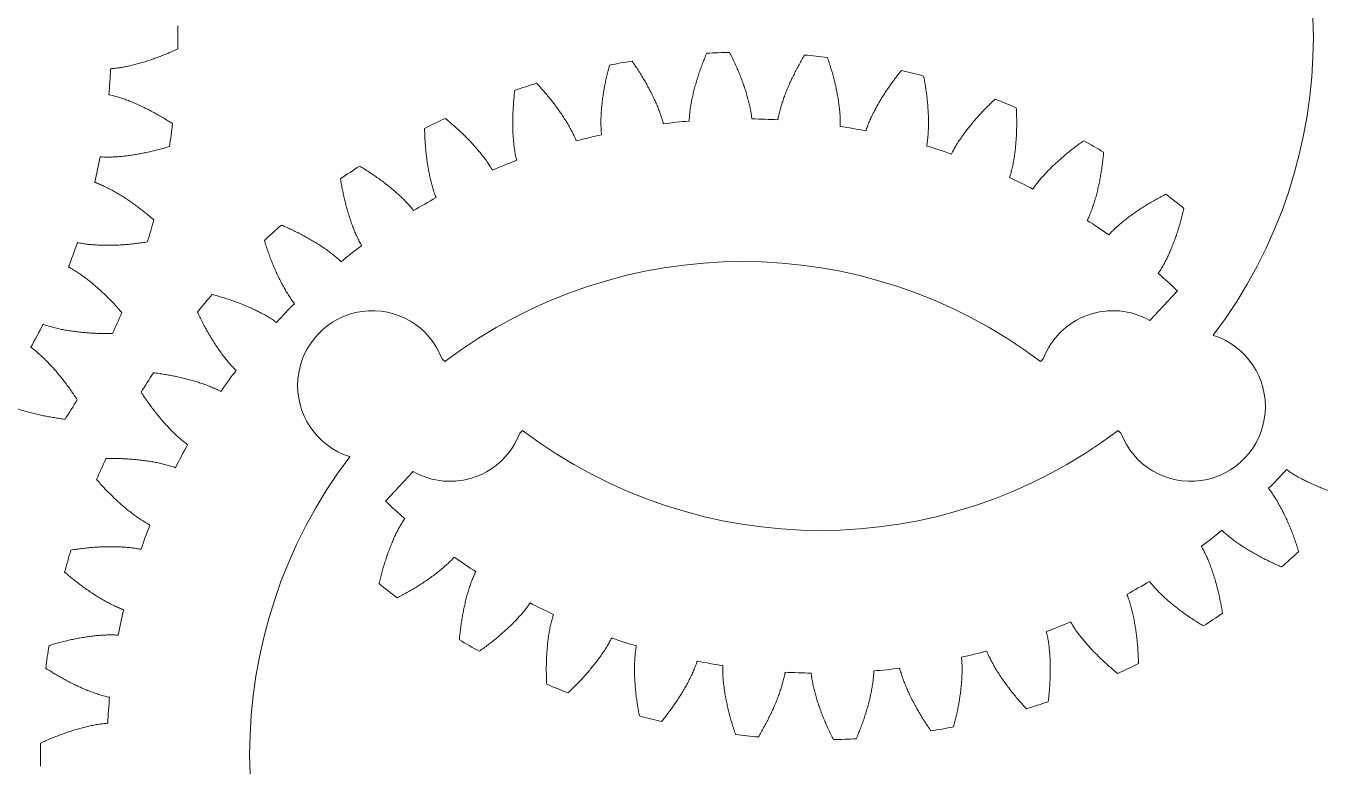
# Model space of a CAD drawing. Header units: millimetres. Extents: x 25 to 635, y 25 to 330.
# Drawn here: x 300.9 to 387.5, y 80.9 to 130.5 of the extents above; entities that cross this region are included whole.
import ezdxf

# ---------------------------------------------------------------- set-up
doc = ezdxf.new("R2010")
doc.units = ezdxf.units.MM
doc.header["$MEASUREMENT"] = 0
doc.layers.add('Single Set', color=7, linetype='Continuous', lineweight=0)

msp = doc.modelspace()

# ---------------------------------------------------------------- linework, layer by layer
at = {"layer": 'Single Set', "color": 1}
for p, q in [((376.134, 110.755), (377.988, 112.73)), ((380.374, 109.765), (380.382, 109.757)), ((328.76, 108.178), (328.94, 107.998)), ((368.81, 107.998), (368.99, 108.178)), ((334.14, 103.401), (333.96, 103.221)), ((374.19, 103.221), (374.01, 103.401)), ((322.576, 101.634), (322.568, 101.643)), ((326.816, 100.645), (324.962, 98.67))]:
    msp.add_line(p, q, dxfattribs=at)
for centre, radius, start, end in [((354.075, 129.7), 33, 322.83748, 37.16252), ((264.075, 129.7), 47, 359.0628, 0.9372), ((348.875, 81.7), 47, 91.0628, 92.9372), ((348.875, 81.7), 47, 83.0628, 84.9372), ((264.075, 129.7), 42.549, 354.82626, 357.17374), ((348.875, 81.7), 47, 99.0628, 100.9372), ((348.875, 81.7), 47, 75.0628, 76.9372), ((348.875, 81.7), 47, 107.0628, 108.9372), ((348.875, 81.7), 47, 67.0628, 68.9372), ((264.075, 129.7), 47, 351.0628, 352.9372), ((348.875, 81.7), 47, 115.0628, 116.9372), ((348.875, 81.7), 42.549, 94.82626, 97.17374), ((348.875, 81.7), 42.549, 86.82626, 89.17374), ((348.875, 81.7), 42.549, 102.82626, 105.17374), ((348.875, 81.7), 42.549, 78.82626, 81.17374), ((348.875, 81.7), 42.549, 70.82626, 73.17374), ((348.875, 81.7), 47, 59.0628, 60.9372), ((264.075, 129.7), 42.549, 346.82626, 349.17374), ((348.875, 81.7), 42.549, 110.82626, 113.17374), ((348.875, 81.7), 47, 123.0628, 124.9372), ((348.875, 81.7), 42.549, 62.82626, 65.17374), ((348.875, 81.7), 42.549, 118.82626, 121.17374), ((348.875, 81.7), 47, 51.0628, 52.9372), ((264.075, 129.7), 47, 343.0628, 344.9372), ((348.875, 81.7), 47, 131.0628, 132.9372), ((348.875, 81.7), 42.549, 54.82626, 57.17374), ((264.075, 129.7), 42.549, 338.82626, 341.17374), ((348.875, 81.7), 42.549, 126.82626, 129.17374), ((348.875, 81.7), 33, 52.83748, 127.16252), ((348.875, 81.7), 42.549, 46.82626, 49.17374), ((348.875, 81.7), 47, 139.0628, 140.9372), ((348.875, 81.7), 42.549, 134.82626, 137.17374), ((264.075, 129.7), 47, 335.0628, 336.9372), ((324.085, 106.407), 5, 20.74948, 252.34688), ((373.665, 106.407), 5, 60.40808, 159.25052), ((264.075, 129.7), 42.549, 330.82626, 333.17374), ((378.865, 104.993), 5, 200.74948, 72.34688), ((348.875, 81.7), 47, 147.0628, 148.9372), ((348.875, 81.7), 42.549, 142.82626, 145.17374), ((264.075, 129.7), 47, 327.0628, 328.9372), ((329.285, 104.993), 5, 240.40808, 339.25052), ((354.075, 129.7), 33, 232.83748, 307.16252), ((348.875, 81.7), 42.549, 150.82626, 153.17374), ((348.875, 81.7), 47, 155.0628, 156.9372), ((348.875, 81.7), 33, 142.83748, 217.16252), ((354.075, 129.7), 42.549, 314.82626, 317.17374), ((354.075, 129.7), 42.549, 226.82626, 229.17374), ((348.875, 81.7), 42.549, 158.82626, 161.17374), ((354.075, 129.7), 42.549, 306.82626, 309.17374), ((348.875, 81.7), 47, 163.0628, 164.9372), ((354.075, 129.7), 42.549, 234.82626, 237.17374), ((354.075, 129.7), 47, 311.0628, 312.9372), ((354.075, 129.7), 47, 231.0628, 232.9372), ((354.075, 129.7), 42.549, 298.82626, 301.17374), ((354.075, 129.7), 42.549, 242.82626, 245.17374), ((348.875, 81.7), 42.549, 166.82626, 169.17374), ((354.075, 129.7), 47, 303.0628, 304.9372), ((354.075, 129.7), 42.549, 290.82626, 293.17374), ((354.075, 129.7), 47, 239.0628, 240.9372), ((354.075, 129.7), 42.549, 250.82626, 253.17374), ((348.875, 81.7), 47, 171.0628, 172.9372), ((354.075, 129.7), 42.549, 282.82626, 285.17374), ((354.075, 129.7), 42.549, 258.82626, 261.17374), ((354.075, 129.7), 47, 295.0628, 296.9372), ((354.075, 129.7), 42.549, 266.82626, 269.17374), ((354.075, 129.7), 42.549, 274.82626, 277.17374), ((354.075, 129.7), 47, 247.0628, 248.9372), ((348.875, 81.7), 42.549, 174.82626, 177.17374), ((354.075, 129.7), 47, 287.0628, 288.9372), ((354.075, 129.7), 47, 255.0628, 256.9372), ((354.075, 129.7), 47, 279.0628, 280.9372), ((348.875, 81.7), 47, 179.0628, 180.9372), ((354.075, 129.7), 47, 263.0628, 264.9372), ((354.075, 129.7), 47, 271.0628, 272.9372)]:
    msp.add_arc(centre, radius, start, end, dxfattribs=at)
for points, knots in [([(306.572, 127.602), (306.597, 127.603), (306.735, 127.611), (306.986, 127.64), (307.326, 127.691), (307.666, 127.756), (308.006, 127.832), (308.347, 127.919), (308.688, 128.016), (309.028, 128.122), (309.369, 128.236), (309.71, 128.359), (310.05, 128.491), (310.39, 128.63), (310.731, 128.776), (310.956, 128.879), (311.069, 128.931)], [0, 0, 0, 0, 0.0074086, 0.041477, 0.0758152, 0.110422, 0.1452973, 0.180441, 0.2158529, 0.251533, 0.2874812, 0.3236977, 0.3601823, 0.3969351, 0.433956, 0.471245, 0.471245, 0.471245, 0.471245]), ([(346.467, 128.638), (346.419, 128.523), (346.323, 128.295), (346.189, 127.95), (346.062, 127.605), (345.943, 127.26), (345.832, 126.915), (345.729, 126.571), (345.635, 126.227), (345.55, 125.883), (345.475, 125.539), (345.411, 125.196), (345.358, 124.854), (345.319, 124.513), (345.298, 124.261), (345.296, 124.123), (345.295, 124.098)], [0, 0, 0, 0, 0.037289, 0.0743099, 0.1110627, 0.1475473, 0.1837637, 0.219712, 0.2553921, 0.290804, 0.3259477, 0.360823, 0.3954298, 0.4297679, 0.4638364, 0.471245, 0.471245, 0.471245, 0.471245]), ([(349.489, 124.245), (349.486, 124.269), (349.474, 124.407), (349.436, 124.657), (349.373, 124.995), (349.296, 125.332), (349.208, 125.67), (349.109, 126.007), (349.001, 126.344), (348.883, 126.681), (348.757, 127.018), (348.622, 127.354), (348.479, 127.689), (348.328, 128.025), (348.17, 128.359), (348.059, 128.581), (348.003, 128.692)], [0, 0, 0, 0, 0.0074086, 0.041477, 0.0758152, 0.110422, 0.1452973, 0.180441, 0.2158529, 0.251533, 0.2874812, 0.3236977, 0.3601823, 0.3969351, 0.433956, 0.471245, 0.471245, 0.471245, 0.471245]), ([(353.023, 128.517), (352.959, 128.41), (352.833, 128.196), (352.652, 127.874), (352.478, 127.55), (352.312, 127.225), (352.154, 126.899), (352.004, 126.572), (351.864, 126.244), (351.732, 125.915), (351.61, 125.586), (351.498, 125.255), (351.398, 124.924), (351.312, 124.592), (351.256, 124.345), (351.235, 124.208), (351.231, 124.184)], [0, 0, 0, 0, 0.037289, 0.0743099, 0.1110627, 0.1475473, 0.1837637, 0.219712, 0.2553921, 0.290804, 0.3259477, 0.360823, 0.3954298, 0.4297679, 0.4638364, 0.471245, 0.471245, 0.471245, 0.471245]), ([(355.404, 123.745), (355.405, 123.77), (355.412, 123.908), (355.409, 124.161), (355.394, 124.504), (355.365, 124.849), (355.324, 125.195), (355.274, 125.543), (355.213, 125.892), (355.143, 126.242), (355.065, 126.593), (354.978, 126.945), (354.883, 127.297), (354.781, 127.65), (354.671, 128.003), (354.591, 128.238), (354.552, 128.356)], [0, 0, 0, 0, 0.0074086, 0.041477, 0.0758152, 0.110422, 0.1452973, 0.180441, 0.2158529, 0.251533, 0.2874812, 0.3236977, 0.3601823, 0.3969351, 0.433956, 0.471245, 0.471245, 0.471245, 0.471245]), ([(339.958, 127.846), (339.926, 127.726), (339.864, 127.486), (339.778, 127.126), (339.7, 126.767), (339.63, 126.409), (339.568, 126.052), (339.515, 125.696), (339.47, 125.342), (339.434, 124.99), (339.407, 124.64), (339.391, 124.291), (339.386, 123.945), (339.395, 123.602), (339.41, 123.349), (339.426, 123.212), (339.429, 123.187)], [0, 0, 0, 0, 0.037289, 0.0743099, 0.1110627, 0.1475473, 0.1837637, 0.219712, 0.2553921, 0.290804, 0.3259477, 0.360823, 0.3954298, 0.4297679, 0.4638364, 0.471245, 0.471245, 0.471245, 0.471245]), ([(343.562, 123.916), (343.556, 123.94), (343.525, 124.075), (343.452, 124.317), (343.343, 124.643), (343.22, 124.966), (343.086, 125.288), (342.941, 125.608), (342.787, 125.927), (342.623, 126.244), (342.451, 126.56), (342.271, 126.874), (342.082, 127.187), (341.886, 127.498), (341.683, 127.807), (341.542, 128.011), (341.472, 128.113)], [0, 0, 0, 0, 0.0074086, 0.041477, 0.0758152, 0.110422, 0.1452973, 0.180441, 0.2158529, 0.251533, 0.2874812, 0.3236977, 0.3601823, 0.3969351, 0.433956, 0.471245, 0.471245, 0.471245, 0.471245]), ([(359.498, 127.484), (359.42, 127.387), (359.266, 127.193), (359.041, 126.899), (358.824, 126.602), (358.614, 126.303), (358.413, 126.003), (358.219, 125.7), (358.034, 125.395), (357.858, 125.088), (357.691, 124.778), (357.535, 124.466), (357.389, 124.152), (357.257, 123.835), (357.168, 123.598), (357.128, 123.466), (357.12, 123.443)], [0, 0, 0, 0, 0.037289, 0.0743099, 0.1110627, 0.1475473, 0.1837637, 0.219712, 0.2553921, 0.290804, 0.3259477, 0.360823, 0.3954298, 0.4297679, 0.4638364, 0.471245, 0.471245, 0.471245, 0.471245]), ([(337.738, 122.766), (337.729, 122.789), (337.679, 122.918), (337.574, 123.148), (337.42, 123.455), (337.253, 123.758), (337.076, 124.058), (336.888, 124.355), (336.691, 124.649), (336.485, 124.941), (336.27, 125.229), (336.048, 125.515), (335.818, 125.799), (335.581, 126.079), (335.336, 126.357), (335.168, 126.54), (335.084, 126.631)], [0, 0, 0, 0, 0.0074086, 0.041477, 0.0758152, 0.110422, 0.1452973, 0.180441, 0.2158529, 0.251533, 0.2874812, 0.3236977, 0.3601823, 0.3969351, 0.433956, 0.471245, 0.471245, 0.471245, 0.471245]), ([(361.192, 122.427), (361.196, 122.452), (361.223, 122.587), (361.255, 122.838), (361.288, 123.18), (361.307, 123.526), (361.315, 123.874), (361.313, 124.226), (361.302, 124.58), (361.281, 124.936), (361.253, 125.295), (361.216, 125.655), (361.171, 126.017), (361.118, 126.381), (361.058, 126.746), (361.013, 126.99), (360.99, 127.112)], [0, 0, 0, 0, 0.0074086, 0.041477, 0.0758152, 0.110422, 0.1452973, 0.180441, 0.2158529, 0.251533, 0.2874812, 0.3236977, 0.3601823, 0.3969351, 0.433956, 0.471245, 0.471245, 0.471245, 0.471245]), ([(310.718, 123.921), (310.614, 123.988), (310.405, 124.122), (310.089, 124.314), (309.771, 124.499), (309.452, 124.676), (309.132, 124.845), (308.811, 125.006), (308.488, 125.159), (308.164, 125.302), (307.839, 125.435), (307.512, 125.558), (307.185, 125.67), (306.855, 125.768), (306.611, 125.832), (306.475, 125.858), (306.451, 125.863)], [0, 0, 0, 0, 0.037289, 0.0743099, 0.1110627, 0.1475473, 0.1837637, 0.219712, 0.2553921, 0.290804, 0.3259477, 0.360823, 0.3954298, 0.4297679, 0.4638364, 0.471245, 0.471245, 0.471245, 0.471245]), ([(333.622, 126.156), (333.608, 126.033), (333.579, 125.787), (333.545, 125.418), (333.518, 125.051), (333.498, 124.687), (333.486, 124.325), (333.483, 123.965), (333.487, 123.609), (333.501, 123.255), (333.523, 122.904), (333.556, 122.557), (333.599, 122.213), (333.655, 121.875), (333.705, 121.626), (333.741, 121.493), (333.747, 121.469)], [0, 0, 0, 0, 0.037289, 0.0743099, 0.1110627, 0.1475473, 0.1837637, 0.219712, 0.2553921, 0.290804, 0.3259477, 0.360823, 0.3954298, 0.4297679, 0.4638364, 0.471245, 0.471245, 0.471245, 0.471245]), ([(365.766, 125.56), (365.676, 125.474), (365.496, 125.304), (365.233, 125.044), (364.976, 124.78), (364.727, 124.514), (364.486, 124.244), (364.252, 123.971), (364.026, 123.695), (363.809, 123.415), (363.6, 123.132), (363.402, 122.845), (363.214, 122.554), (363.04, 122.258), (362.919, 122.036), (362.86, 121.911), (362.85, 121.889)], [0, 0, 0, 0, 0.037289, 0.0743099, 0.1110627, 0.1475473, 0.1837637, 0.219712, 0.2553921, 0.290804, 0.3259477, 0.360823, 0.3954298, 0.4297679, 0.4638364, 0.471245, 0.471245, 0.471245, 0.471245]), ([(366.74, 120.317), (366.748, 120.34), (366.793, 120.471), (366.86, 120.715), (366.94, 121.049), (367.007, 121.389), (367.063, 121.733), (367.111, 122.081), (367.149, 122.433), (367.178, 122.789), (367.199, 123.148), (367.213, 123.51), (367.219, 123.874), (367.217, 124.242), (367.209, 124.612), (367.198, 124.86), (367.192, 124.984)], [0, 0, 0, 0, 0.0074086, 0.041477, 0.0758152, 0.110422, 0.1452973, 0.180441, 0.2158529, 0.251533, 0.2874812, 0.3236977, 0.3601823, 0.3969351, 0.433956, 0.471245, 0.471245, 0.471245, 0.471245]), ([(332.131, 120.816), (332.119, 120.838), (332.052, 120.959), (331.915, 121.171), (331.721, 121.454), (331.513, 121.731), (331.295, 122.004), (331.068, 122.272), (330.832, 122.536), (330.587, 122.796), (330.335, 123.052), (330.075, 123.304), (329.808, 123.552), (329.534, 123.797), (329.253, 124.039), (329.061, 124.196), (328.965, 124.275)], [0, 0, 0, 0, 0.0074086, 0.041477, 0.0758152, 0.110422, 0.1452973, 0.180441, 0.2158529, 0.251533, 0.2874812, 0.3236977, 0.3601823, 0.3969351, 0.433956, 0.471245, 0.471245, 0.471245, 0.471245]), ([(327.583, 123.601), (327.586, 123.476), (327.592, 123.229), (327.61, 122.859), (327.634, 122.492), (327.665, 122.129), (327.704, 121.768), (327.75, 121.412), (327.805, 121.059), (327.867, 120.711), (327.938, 120.366), (328.019, 120.027), (328.109, 119.693), (328.212, 119.365), (328.296, 119.127), (328.35, 118.999), (328.36, 118.977)], [0, 0, 0, 0, 0.037289, 0.0743099, 0.1110627, 0.1475473, 0.1837637, 0.219712, 0.2553921, 0.290804, 0.3259477, 0.360823, 0.3954298, 0.4297679, 0.4638364, 0.471245, 0.471245, 0.471245, 0.471245]), ([(305.867, 121.708), (305.891, 121.706), (306.029, 121.694), (306.282, 121.688), (306.625, 121.691), (306.971, 121.708), (307.319, 121.737), (307.668, 121.775), (308.019, 121.823), (308.371, 121.881), (308.725, 121.947), (309.079, 122.021), (309.435, 122.104), (309.791, 122.194), (310.148, 122.292), (310.385, 122.363), (310.504, 122.398)], [0, 0, 0, 0, 0.0074086, 0.041477, 0.0758152, 0.110422, 0.1452973, 0.180441, 0.2158529, 0.251533, 0.2874812, 0.3236977, 0.3601823, 0.3969351, 0.433956, 0.471245, 0.471245, 0.471245, 0.471245]), ([(371.706, 122.782), (371.605, 122.71), (371.403, 122.567), (371.106, 122.345), (370.815, 122.12), (370.531, 121.891), (370.255, 121.658), (369.985, 121.42), (369.723, 121.178), (369.469, 120.931), (369.223, 120.679), (368.987, 120.423), (368.761, 120.161), (368.547, 119.892), (368.396, 119.689), (368.32, 119.573), (368.307, 119.553)], [0, 0, 0, 0, 0.037289, 0.0743099, 0.1110627, 0.1475473, 0.1837637, 0.219712, 0.2553921, 0.290804, 0.3259477, 0.360823, 0.3954298, 0.4297679, 0.4638364, 0.471245, 0.471245, 0.471245, 0.471245]), ([(371.941, 117.455), (371.952, 117.477), (372.015, 117.6), (372.115, 117.832), (372.24, 118.152), (372.354, 118.479), (372.458, 118.812), (372.553, 119.15), (372.64, 119.494), (372.718, 119.842), (372.79, 120.194), (372.853, 120.551), (372.91, 120.911), (372.96, 121.275), (373.003, 121.643), (373.026, 121.89), (373.038, 122.013)], [0, 0, 0, 0, 0.0074086, 0.041477, 0.0758152, 0.110422, 0.1452973, 0.180441, 0.2158529, 0.251533, 0.2874812, 0.3236977, 0.3601823, 0.3969351, 0.433956, 0.471245, 0.471245, 0.471245, 0.471245]), ([(326.85, 118.105), (326.835, 118.125), (326.752, 118.235), (326.587, 118.427), (326.355, 118.68), (326.111, 118.925), (325.857, 119.165), (325.595, 119.399), (325.324, 119.627), (325.046, 119.85), (324.76, 120.069), (324.468, 120.282), (324.169, 120.491), (323.863, 120.696), (323.551, 120.896), (323.34, 121.025), (323.234, 121.089)], [0, 0, 0, 0, 0.0074086, 0.041477, 0.0758152, 0.110422, 0.1452973, 0.180441, 0.2158529, 0.251533, 0.2874812, 0.3236977, 0.3601823, 0.3969351, 0.433956, 0.471245, 0.471245, 0.471245, 0.471245]), ([(309.46, 117.486), (309.366, 117.567), (309.178, 117.728), (308.891, 117.962), (308.603, 118.19), (308.311, 118.41), (308.018, 118.622), (307.722, 118.826), (307.424, 119.022), (307.123, 119.209), (306.819, 119.386), (306.513, 119.553), (306.204, 119.709), (305.892, 119.852), (305.658, 119.95), (305.528, 119.995), (305.504, 120.003)], [0, 0, 0, 0, 0.037289, 0.0743099, 0.1110627, 0.1475473, 0.1837637, 0.219712, 0.2553921, 0.290804, 0.3259477, 0.360823, 0.3954298, 0.4297679, 0.4638364, 0.471245, 0.471245, 0.471245, 0.471245]), ([(321.959, 120.23), (321.979, 120.107), (322.02, 119.863), (322.088, 119.499), (322.163, 119.139), (322.245, 118.783), (322.333, 118.432), (322.429, 118.085), (322.532, 117.744), (322.642, 117.407), (322.761, 117.076), (322.888, 116.752), (323.024, 116.433), (323.171, 116.123), (323.288, 115.898), (323.359, 115.78), (323.371, 115.759)], [0, 0, 0, 0, 0.037289, 0.0743099, 0.1110627, 0.1475473, 0.1837637, 0.219712, 0.2553921, 0.290804, 0.3259477, 0.360823, 0.3954298, 0.4297679, 0.4638364, 0.471245, 0.471245, 0.471245, 0.471245]), ([(377.201, 119.205), (377.091, 119.148), (376.871, 119.034), (376.546, 118.856), (376.227, 118.673), (375.914, 118.486), (375.608, 118.293), (375.307, 118.095), (375.014, 117.892), (374.728, 117.683), (374.45, 117.468), (374.181, 117.247), (373.92, 117.019), (373.671, 116.783), (373.493, 116.603), (373.402, 116.499), (373.386, 116.48)], [0, 0, 0, 0, 0.037289, 0.0743099, 0.1110627, 0.1475473, 0.1837637, 0.219712, 0.2553921, 0.290804, 0.3259477, 0.360823, 0.3954298, 0.4297679, 0.4638364, 0.471245, 0.471245, 0.471245, 0.471245]), ([(376.692, 113.897), (376.706, 113.917), (376.786, 114.03), (376.917, 114.246), (377.086, 114.545), (377.244, 114.853), (377.393, 115.169), (377.535, 115.49), (377.668, 115.818), (377.795, 116.152), (377.914, 116.491), (378.027, 116.835), (378.133, 117.184), (378.233, 117.538), (378.327, 117.896), (378.384, 118.137), (378.413, 118.258)], [0, 0, 0, 0, 0.0074086, 0.041477, 0.0758152, 0.110422, 0.1452973, 0.180441, 0.2158529, 0.251533, 0.2874812, 0.3236977, 0.3601823, 0.3969351, 0.433956, 0.471245, 0.471245, 0.471245, 0.471245]), ([(321.998, 114.685), (321.98, 114.703), (321.882, 114.801), (321.693, 114.968), (321.427, 115.186), (321.151, 115.395), (320.867, 115.597), (320.575, 115.792), (320.275, 115.98), (319.968, 116.163), (319.655, 116.339), (319.336, 116.51), (319.01, 116.675), (318.679, 116.835), (318.343, 116.99), (318.115, 117.088), (318.001, 117.137)], [0, 0, 0, 0, 0.0074086, 0.041477, 0.0758152, 0.110422, 0.1452973, 0.180441, 0.2158529, 0.251533, 0.2874812, 0.3236977, 0.3601823, 0.3969351, 0.433956, 0.471245, 0.471245, 0.471245, 0.471245]), ([(316.859, 116.109), (316.896, 115.99), (316.97, 115.754), (317.089, 115.403), (317.213, 115.057), (317.343, 114.716), (317.48, 114.381), (317.622, 114.051), (317.772, 113.727), (317.928, 113.409), (318.091, 113.098), (318.262, 112.794), (318.442, 112.497), (318.631, 112.211), (318.777, 112.005), (318.864, 111.897), (318.88, 111.878)], [0, 0, 0, 0, 0.037289, 0.0743099, 0.1110627, 0.1475473, 0.1837637, 0.219712, 0.2553921, 0.290804, 0.3259477, 0.360823, 0.3954298, 0.4297679, 0.4638364, 0.471245, 0.471245, 0.471245, 0.471245]), ([(304.348, 115.969), (304.372, 115.964), (304.507, 115.933), (304.756, 115.892), (305.097, 115.847), (305.442, 115.816), (305.79, 115.796), (306.141, 115.785), (306.495, 115.784), (306.852, 115.792), (307.211, 115.808), (307.572, 115.833), (307.936, 115.865), (308.301, 115.905), (308.669, 115.952), (308.913, 115.989), (309.036, 116.008)], [0, 0, 0, 0, 0.0074086, 0.041477, 0.0758152, 0.110422, 0.1452973, 0.180441, 0.2158529, 0.251533, 0.2874812, 0.3236977, 0.3601823, 0.3969351, 0.433956, 0.471245, 0.471245, 0.471245, 0.471245]), ([(307.319, 111.288), (307.236, 111.381), (307.073, 111.567), (306.822, 111.839), (306.567, 112.105), (306.31, 112.363), (306.049, 112.614), (305.784, 112.857), (305.516, 113.093), (305.244, 113.32), (304.968, 113.537), (304.688, 113.746), (304.404, 113.943), (304.114, 114.128), (303.897, 114.257), (303.774, 114.32), (303.752, 114.331)], [0, 0, 0, 0, 0.037289, 0.0743099, 0.1110627, 0.1475473, 0.1837637, 0.219712, 0.2553921, 0.290804, 0.3259477, 0.360823, 0.3954298, 0.4297679, 0.4638364, 0.471245, 0.471245, 0.471245, 0.471245]), ([(317.669, 110.624), (317.649, 110.639), (317.538, 110.722), (317.327, 110.861), (317.034, 111.04), (316.732, 111.209), (316.422, 111.369), (316.105, 111.521), (315.782, 111.666), (315.453, 111.804), (315.118, 111.936), (314.778, 112.06), (314.433, 112.179), (314.083, 112.291), (313.729, 112.397), (313.49, 112.463), (313.37, 112.496)], [0, 0, 0, 0, 0.0074086, 0.041477, 0.0758152, 0.110422, 0.1452973, 0.180441, 0.2158529, 0.251533, 0.2874812, 0.3236977, 0.3601823, 0.3969351, 0.433956, 0.471245, 0.471245, 0.471245, 0.471245]), ([(312.382, 111.318), (312.435, 111.206), (312.541, 110.982), (312.707, 110.651), (312.879, 110.326), (313.055, 110.007), (313.237, 109.693), (313.424, 109.386), (313.617, 109.086), (313.816, 108.793), (314.021, 108.508), (314.233, 108.231), (314.452, 107.962), (314.679, 107.705), (314.852, 107.521), (314.953, 107.426), (314.972, 107.41)], [0, 0, 0, 0, 0.037289, 0.0743099, 0.1110627, 0.1475473, 0.1837637, 0.219712, 0.2553921, 0.290804, 0.3259477, 0.360823, 0.3954298, 0.4297679, 0.4638364, 0.471245, 0.471245, 0.471245, 0.471245]), ([(302.045, 110.498), (302.068, 110.489), (302.197, 110.44), (302.439, 110.364), (302.77, 110.273), (303.107, 110.194), (303.449, 110.125), (303.795, 110.066), (304.146, 110.016), (304.5, 109.974), (304.858, 109.94), (305.219, 109.914), (305.584, 109.895), (305.951, 109.884), (306.321, 109.879), (306.569, 109.882), (306.693, 109.884)], [0, 0, 0, 0, 0.0074086, 0.041477, 0.0758152, 0.110422, 0.1452973, 0.180441, 0.2158529, 0.251533, 0.2874812, 0.3236977, 0.3601823, 0.3969351, 0.433956, 0.471245, 0.471245, 0.471245, 0.471245]), ([(304.335, 105.449), (304.267, 105.553), (304.131, 105.76), (303.92, 106.064), (303.705, 106.362), (303.486, 106.654), (303.262, 106.939), (303.034, 107.217), (302.801, 107.487), (302.563, 107.749), (302.32, 108.004), (302.072, 108.249), (301.818, 108.484), (301.558, 108.707), (301.36, 108.865), (301.247, 108.945), (301.227, 108.959)], [0, 0, 0, 0, 0.037289, 0.0743099, 0.1110627, 0.1475473, 0.1837637, 0.219712, 0.2553921, 0.290804, 0.3259477, 0.360823, 0.3954298, 0.4297679, 0.4638364, 0.471245, 0.471245, 0.471245, 0.471245]), ([(313.947, 105.999), (313.925, 106.011), (313.804, 106.078), (313.576, 106.186), (313.261, 106.323), (312.938, 106.448), (312.609, 106.564), (312.274, 106.67), (311.934, 106.769), (311.589, 106.86), (311.239, 106.943), (310.885, 107.019), (310.527, 107.089), (310.164, 107.151), (309.798, 107.207), (309.553, 107.239), (309.429, 107.255)], [0, 0, 0, 0, 0.0074086, 0.041477, 0.0758152, 0.110422, 0.1452973, 0.180441, 0.2158529, 0.251533, 0.2874812, 0.3236977, 0.3601823, 0.3969351, 0.433956, 0.471245, 0.471245, 0.471245, 0.471245]), ([(308.615, 105.951), (308.683, 105.847), (308.819, 105.64), (309.03, 105.336), (309.245, 105.038), (309.464, 104.746), (309.688, 104.461), (309.916, 104.183), (310.149, 103.913), (310.387, 103.65), (310.629, 103.396), (310.878, 103.151), (311.132, 102.916), (311.392, 102.693), (311.59, 102.534), (311.703, 102.455), (311.723, 102.441)], [0, 0, 0, 0, 0.037289, 0.0743099, 0.1110627, 0.1475473, 0.1837637, 0.219712, 0.2553921, 0.290804, 0.3259477, 0.360823, 0.3954298, 0.4297679, 0.4638364, 0.471245, 0.471245, 0.471245, 0.471245]), ([(299.003, 105.4), (299.025, 105.389), (299.146, 105.322), (299.374, 105.213), (299.689, 105.077), (300.012, 104.952), (300.341, 104.836), (300.676, 104.729), (301.016, 104.631), (301.361, 104.54), (301.711, 104.456), (302.065, 104.38), (302.423, 104.311), (302.786, 104.249), (303.152, 104.193), (303.397, 104.161), (303.521, 104.145)], [0, 0, 0, 0, 0.0074086, 0.041477, 0.0758152, 0.110422, 0.1452973, 0.180441, 0.2158529, 0.251533, 0.2874812, 0.3236977, 0.3601823, 0.3969351, 0.433956, 0.471245, 0.471245, 0.471245, 0.471245]), ([(310.905, 100.902), (310.882, 100.911), (310.753, 100.96), (310.511, 101.035), (310.18, 101.127), (309.843, 101.206), (309.501, 101.274), (309.155, 101.334), (308.804, 101.384), (308.45, 101.426), (308.092, 101.46), (307.731, 101.486), (307.366, 101.505), (306.999, 101.516), (306.629, 101.52), (306.381, 101.518), (306.257, 101.516)], [0, 0, 0, 0, 0.0074086, 0.041477, 0.0758152, 0.110422, 0.1452973, 0.180441, 0.2158529, 0.251533, 0.2874812, 0.3236977, 0.3601823, 0.3969351, 0.433956, 0.471245, 0.471245, 0.471245, 0.471245]), ([(385.281, 100.776), (385.301, 100.761), (385.412, 100.678), (385.623, 100.539), (385.916, 100.36), (386.218, 100.191), (386.528, 100.031), (386.845, 99.878), (387.168, 99.733), (387.497, 99.595), (387.832, 99.464), (388.172, 99.34), (388.517, 99.221), (388.867, 99.109), (389.221, 99.003), (389.46, 98.937), (389.58, 98.904)], [0, 0, 0, 0, 0.0074086, 0.041477, 0.0758152, 0.110422, 0.1452973, 0.180441, 0.2158529, 0.251533, 0.2874812, 0.3236977, 0.3601823, 0.3969351, 0.433956, 0.471245, 0.471245, 0.471245, 0.471245]), ([(305.631, 100.112), (305.714, 100.018), (305.877, 99.832), (306.128, 99.56), (306.383, 99.295), (306.64, 99.037), (306.901, 98.786), (307.166, 98.542), (307.434, 98.307), (307.706, 98.08), (307.982, 97.862), (308.262, 97.654), (308.546, 97.456), (308.836, 97.272), (309.053, 97.143), (309.176, 97.08), (309.198, 97.069)], [0, 0, 0, 0, 0.037289, 0.0743099, 0.1110627, 0.1475473, 0.1837637, 0.219712, 0.2553921, 0.290804, 0.3259477, 0.360823, 0.3954298, 0.4297679, 0.4638364, 0.471245, 0.471245, 0.471245, 0.471245]), ([(386.091, 95.291), (386.054, 95.41), (385.98, 95.646), (385.861, 95.997), (385.737, 96.343), (385.607, 96.684), (385.47, 97.019), (385.327, 97.349), (385.178, 97.673), (385.022, 97.991), (384.859, 98.302), (384.688, 98.606), (384.508, 98.902), (384.319, 99.189), (384.173, 99.395), (384.086, 99.503), (384.07, 99.522)], [0, 0, 0, 0, 0.037289, 0.0743099, 0.1110627, 0.1475473, 0.1837637, 0.219712, 0.2553921, 0.290804, 0.3259477, 0.360823, 0.3954298, 0.4297679, 0.4638364, 0.471245, 0.471245, 0.471245, 0.471245]), ([(326.258, 97.503), (326.244, 97.483), (326.164, 97.37), (326.033, 97.153), (325.864, 96.854), (325.706, 96.546), (325.557, 96.231), (325.415, 95.909), (325.282, 95.581), (325.155, 95.248), (325.036, 94.909), (324.923, 94.564), (324.817, 94.215), (324.717, 93.862), (324.623, 93.504), (324.566, 93.263), (324.537, 93.142)], [0, 0, 0, 0, 0.0074086, 0.041477, 0.0758152, 0.110422, 0.1452973, 0.180441, 0.2158529, 0.251533, 0.2874812, 0.3236977, 0.3601823, 0.3969351, 0.433956, 0.471245, 0.471245, 0.471245, 0.471245]), ([(380.952, 96.714), (380.97, 96.697), (381.067, 96.599), (381.257, 96.432), (381.523, 96.214), (381.799, 96.005), (382.083, 95.803), (382.375, 95.608), (382.675, 95.419), (382.982, 95.237), (383.295, 95.06), (383.614, 94.89), (383.94, 94.724), (384.271, 94.565), (384.607, 94.41), (384.834, 94.312), (384.949, 94.262)], [0, 0, 0, 0, 0.0074086, 0.041477, 0.0758152, 0.110422, 0.1452973, 0.180441, 0.2158529, 0.251533, 0.2874812, 0.3236977, 0.3601823, 0.3969351, 0.433956, 0.471245, 0.471245, 0.471245, 0.471245]), ([(308.602, 95.431), (308.578, 95.436), (308.443, 95.467), (308.194, 95.508), (307.853, 95.553), (307.508, 95.584), (307.16, 95.604), (306.809, 95.615), (306.455, 95.616), (306.098, 95.608), (305.739, 95.592), (305.377, 95.567), (305.014, 95.535), (304.649, 95.495), (304.281, 95.448), (304.037, 95.411), (303.914, 95.392)], [0, 0, 0, 0, 0.0074086, 0.041477, 0.0758152, 0.110422, 0.1452973, 0.180441, 0.2158529, 0.251533, 0.2874812, 0.3236977, 0.3601823, 0.3969351, 0.433956, 0.471245, 0.471245, 0.471245, 0.471245]), ([(380.991, 91.17), (380.971, 91.293), (380.93, 91.537), (380.862, 91.901), (380.787, 92.261), (380.705, 92.617), (380.616, 92.968), (380.521, 93.314), (380.418, 93.656), (380.308, 93.993), (380.189, 94.323), (380.062, 94.648), (379.926, 94.967), (379.779, 95.277), (379.662, 95.501), (379.591, 95.62), (379.579, 95.641)], [0, 0, 0, 0, 0.037289, 0.0743099, 0.1110627, 0.1475473, 0.1837637, 0.219712, 0.2553921, 0.290804, 0.3259477, 0.360823, 0.3954298, 0.4297679, 0.4638364, 0.471245, 0.471245, 0.471245, 0.471245]), ([(325.749, 92.195), (325.859, 92.252), (326.079, 92.366), (326.404, 92.544), (326.723, 92.726), (327.036, 92.914), (327.342, 93.107), (327.642, 93.305), (327.936, 93.508), (328.222, 93.717), (328.5, 93.932), (328.769, 94.153), (329.03, 94.381), (329.279, 94.617), (329.457, 94.797), (329.548, 94.901), (329.564, 94.92)], [0, 0, 0, 0, 0.037289, 0.0743099, 0.1110627, 0.1475473, 0.1837637, 0.219712, 0.2553921, 0.290804, 0.3259477, 0.360823, 0.3954298, 0.4297679, 0.4638364, 0.471245, 0.471245, 0.471245, 0.471245]), ([(303.49, 93.914), (303.584, 93.833), (303.772, 93.672), (304.059, 93.437), (304.347, 93.21), (304.639, 92.99), (304.932, 92.778), (305.228, 92.574), (305.526, 92.378), (305.827, 92.191), (306.131, 92.014), (306.437, 91.847), (306.746, 91.69), (307.058, 91.548), (307.291, 91.45), (307.422, 91.405), (307.446, 91.397)], [0, 0, 0, 0, 0.037289, 0.0743099, 0.1110627, 0.1475473, 0.1837637, 0.219712, 0.2553921, 0.290804, 0.3259477, 0.360823, 0.3954298, 0.4297679, 0.4638364, 0.471245, 0.471245, 0.471245, 0.471245]), ([(331.009, 93.945), (330.998, 93.923), (330.935, 93.8), (330.835, 93.568), (330.71, 93.248), (330.596, 92.921), (330.492, 92.588), (330.397, 92.25), (330.31, 91.906), (330.232, 91.558), (330.16, 91.206), (330.097, 90.849), (330.04, 90.489), (329.99, 90.125), (329.947, 89.757), (329.924, 89.51), (329.912, 89.387)], [0, 0, 0, 0, 0.0074086, 0.041477, 0.0758152, 0.110422, 0.1452973, 0.180441, 0.2158529, 0.251533, 0.2874812, 0.3236977, 0.3601823, 0.3969351, 0.433956, 0.471245, 0.471245, 0.471245, 0.471245]), ([(376.1, 93.295), (376.115, 93.275), (376.198, 93.165), (376.363, 92.973), (376.595, 92.72), (376.839, 92.474), (377.093, 92.235), (377.355, 92.001), (377.626, 91.773), (377.904, 91.549), (378.19, 91.331), (378.482, 91.117), (378.781, 90.908), (379.087, 90.704), (379.399, 90.504), (379.61, 90.375), (379.716, 90.31)], [0, 0, 0, 0, 0.0074086, 0.041477, 0.0758152, 0.110422, 0.1452973, 0.180441, 0.2158529, 0.251533, 0.2874812, 0.3236977, 0.3601823, 0.3969351, 0.433956, 0.471245, 0.471245, 0.471245, 0.471245]), ([(331.244, 88.618), (331.345, 88.69), (331.547, 88.833), (331.844, 89.054), (332.135, 89.279), (332.418, 89.509), (332.695, 89.742), (332.965, 89.98), (333.227, 90.222), (333.481, 90.469), (333.727, 90.721), (333.963, 90.977), (334.189, 91.239), (334.403, 91.508), (334.554, 91.71), (334.63, 91.826), (334.643, 91.847)], [0, 0, 0, 0, 0.037289, 0.0743099, 0.1110627, 0.1475473, 0.1837637, 0.219712, 0.2553921, 0.290804, 0.3259477, 0.360823, 0.3954298, 0.4297679, 0.4638364, 0.471245, 0.471245, 0.471245, 0.471245]), ([(375.367, 87.799), (375.364, 87.923), (375.358, 88.171), (375.34, 88.541), (375.316, 88.908), (375.285, 89.271), (375.246, 89.631), (375.2, 89.988), (375.145, 90.341), (375.083, 90.689), (375.012, 91.033), (374.931, 91.373), (374.841, 91.707), (374.738, 92.034), (374.654, 92.273), (374.6, 92.4), (374.59, 92.423)], [0, 0, 0, 0, 0.037289, 0.0743099, 0.1110627, 0.1475473, 0.1837637, 0.219712, 0.2553921, 0.290804, 0.3259477, 0.360823, 0.3954298, 0.4297679, 0.4638364, 0.471245, 0.471245, 0.471245, 0.471245]), ([(336.21, 91.083), (336.202, 91.06), (336.157, 90.929), (336.09, 90.685), (336.01, 90.351), (335.943, 90.011), (335.886, 89.667), (335.839, 89.319), (335.801, 88.967), (335.772, 88.611), (335.751, 88.252), (335.737, 87.89), (335.731, 87.525), (335.733, 87.158), (335.741, 86.788), (335.752, 86.54), (335.758, 86.416)], [0, 0, 0, 0, 0.0074086, 0.041477, 0.0758152, 0.110422, 0.1452973, 0.180441, 0.2158529, 0.251533, 0.2874812, 0.3236977, 0.3601823, 0.3969351, 0.433956, 0.471245, 0.471245, 0.471245, 0.471245]), ([(370.819, 90.584), (370.831, 90.562), (370.898, 90.441), (371.035, 90.228), (371.229, 89.946), (371.437, 89.668), (371.655, 89.396), (371.882, 89.128), (372.118, 88.864), (372.363, 88.604), (372.615, 88.348), (372.875, 88.096), (373.142, 87.847), (373.416, 87.603), (373.697, 87.361), (373.889, 87.204), (373.985, 87.125)], [0, 0, 0, 0, 0.0074086, 0.041477, 0.0758152, 0.110422, 0.1452973, 0.180441, 0.2158529, 0.251533, 0.2874812, 0.3236977, 0.3601823, 0.3969351, 0.433956, 0.471245, 0.471245, 0.471245, 0.471245]), ([(307.083, 89.692), (307.059, 89.694), (306.921, 89.706), (306.668, 89.712), (306.325, 89.709), (305.979, 89.691), (305.631, 89.663), (305.282, 89.625), (304.931, 89.576), (304.579, 89.519), (304.225, 89.453), (303.871, 89.378), (303.515, 89.296), (303.159, 89.206), (302.802, 89.108), (302.565, 89.037), (302.446, 89.001)], [0, 0, 0, 0, 0.0074086, 0.041477, 0.0758152, 0.110422, 0.1452973, 0.180441, 0.2158529, 0.251533, 0.2874812, 0.3236977, 0.3601823, 0.3969351, 0.433956, 0.471245, 0.471245, 0.471245, 0.471245]), ([(337.184, 85.84), (337.274, 85.925), (337.454, 86.096), (337.717, 86.356), (337.974, 86.619), (338.223, 86.886), (338.464, 87.156), (338.698, 87.429), (338.924, 87.705), (339.141, 87.985), (339.35, 88.268), (339.548, 88.555), (339.735, 88.846), (339.91, 89.141), (340.031, 89.363), (340.09, 89.489), (340.1, 89.511)], [0, 0, 0, 0, 0.037289, 0.0743099, 0.1110627, 0.1475473, 0.1837637, 0.219712, 0.2553921, 0.290804, 0.3259477, 0.360823, 0.3954298, 0.4297679, 0.4638364, 0.471245, 0.471245, 0.471245, 0.471245]), ([(369.328, 85.244), (369.342, 85.367), (369.371, 85.613), (369.405, 85.982), (369.432, 86.349), (369.452, 86.713), (369.464, 87.075), (369.467, 87.434), (369.463, 87.791), (369.449, 88.145), (369.427, 88.496), (369.394, 88.843), (369.351, 89.187), (369.294, 89.525), (369.245, 89.773), (369.209, 89.907), (369.203, 89.931)], [0, 0, 0, 0, 0.037289, 0.0743099, 0.1110627, 0.1475473, 0.1837637, 0.219712, 0.2553921, 0.290804, 0.3259477, 0.360823, 0.3954298, 0.4297679, 0.4638364, 0.471245, 0.471245, 0.471245, 0.471245]), ([(341.758, 88.972), (341.754, 88.948), (341.727, 88.812), (341.695, 88.561), (341.662, 88.22), (341.643, 87.874), (341.635, 87.525), (341.637, 87.174), (341.648, 86.82), (341.668, 86.464), (341.697, 86.105), (341.734, 85.745), (341.779, 85.383), (341.832, 85.019), (341.892, 84.654), (341.937, 84.41), (341.96, 84.288)], [0, 0, 0, 0, 0.0074086, 0.041477, 0.0758152, 0.110422, 0.1452973, 0.180441, 0.2158529, 0.251533, 0.2874812, 0.3236977, 0.3601823, 0.3969351, 0.433956, 0.471245, 0.471245, 0.471245, 0.471245]), ([(365.212, 88.634), (365.221, 88.611), (365.271, 88.482), (365.376, 88.252), (365.53, 87.945), (365.697, 87.642), (365.874, 87.342), (366.062, 87.045), (366.259, 86.75), (366.465, 86.459), (366.68, 86.17), (366.902, 85.884), (367.132, 85.601), (367.369, 85.321), (367.614, 85.042), (367.781, 84.86), (367.866, 84.769)], [0, 0, 0, 0, 0.0074086, 0.041477, 0.0758152, 0.110422, 0.1452973, 0.180441, 0.2158529, 0.251533, 0.2874812, 0.3236977, 0.3601823, 0.3969351, 0.433956, 0.471245, 0.471245, 0.471245, 0.471245]), ([(343.452, 83.916), (343.53, 84.013), (343.684, 84.207), (343.909, 84.501), (344.126, 84.798), (344.336, 85.096), (344.537, 85.397), (344.731, 85.7), (344.916, 86.005), (345.092, 86.312), (345.259, 86.622), (345.415, 86.934), (345.561, 87.248), (345.693, 87.565), (345.782, 87.801), (345.822, 87.934), (345.83, 87.957)], [0, 0, 0, 0, 0.037289, 0.0743099, 0.1110627, 0.1475473, 0.1837637, 0.219712, 0.2553921, 0.290804, 0.3259477, 0.360823, 0.3954298, 0.4297679, 0.4638364, 0.471245, 0.471245, 0.471245, 0.471245]), ([(347.546, 87.655), (347.545, 87.63), (347.538, 87.492), (347.541, 87.239), (347.556, 86.896), (347.585, 86.551), (347.626, 86.204), (347.676, 85.857), (347.737, 85.508), (347.807, 85.158), (347.885, 84.807), (347.972, 84.455), (348.067, 84.103), (348.169, 83.75), (348.279, 83.396), (348.359, 83.162), (348.398, 83.044)], [0, 0, 0, 0, 0.0074086, 0.041477, 0.0758152, 0.110422, 0.1452973, 0.180441, 0.2158529, 0.251533, 0.2874812, 0.3236977, 0.3601823, 0.3969351, 0.433956, 0.471245, 0.471245, 0.471245, 0.471245]), ([(362.992, 83.554), (363.024, 83.674), (363.086, 83.914), (363.172, 84.274), (363.249, 84.633), (363.32, 84.991), (363.382, 85.348), (363.435, 85.703), (363.48, 86.057), (363.516, 86.41), (363.543, 86.76), (363.559, 87.109), (363.564, 87.455), (363.555, 87.798), (363.54, 88.051), (363.524, 88.188), (363.521, 88.212)], [0, 0, 0, 0, 0.037289, 0.0743099, 0.1110627, 0.1475473, 0.1837637, 0.219712, 0.2553921, 0.290804, 0.3259477, 0.360823, 0.3954298, 0.4297679, 0.4638364, 0.471245, 0.471245, 0.471245, 0.471245]), ([(302.232, 87.479), (302.336, 87.412), (302.545, 87.278), (302.861, 87.086), (303.179, 86.901), (303.498, 86.724), (303.818, 86.554), (304.139, 86.393), (304.462, 86.241), (304.786, 86.098), (305.111, 85.965), (305.438, 85.842), (305.765, 85.73), (306.094, 85.632), (306.339, 85.568), (306.475, 85.542), (306.499, 85.537)], [0, 0, 0, 0, 0.037289, 0.0743099, 0.1110627, 0.1475473, 0.1837637, 0.219712, 0.2553921, 0.290804, 0.3259477, 0.360823, 0.3954298, 0.4297679, 0.4638364, 0.471245, 0.471245, 0.471245, 0.471245]), ([(349.927, 82.883), (349.991, 82.99), (350.117, 83.203), (350.298, 83.526), (350.472, 83.85), (350.638, 84.175), (350.796, 84.501), (350.946, 84.828), (351.086, 85.156), (351.218, 85.484), (351.34, 85.814), (351.452, 86.145), (351.552, 86.476), (351.638, 86.808), (351.694, 87.055), (351.715, 87.192), (351.719, 87.216)], [0, 0, 0, 0, 0.037289, 0.0743099, 0.1110627, 0.1475473, 0.1837637, 0.219712, 0.2553921, 0.290804, 0.3259477, 0.360823, 0.3954298, 0.4297679, 0.4638364, 0.471245, 0.471245, 0.471245, 0.471245]), ([(353.461, 87.155), (353.464, 87.131), (353.476, 86.993), (353.514, 86.743), (353.577, 86.405), (353.654, 86.068), (353.742, 85.73), (353.841, 85.393), (353.949, 85.056), (354.067, 84.719), (354.193, 84.382), (354.328, 84.046), (354.471, 83.71), (354.622, 83.375), (354.78, 83.04), (354.891, 82.819), (354.947, 82.708)], [0, 0, 0, 0, 0.0074086, 0.041477, 0.0758152, 0.110422, 0.1452973, 0.180441, 0.2158529, 0.251533, 0.2874812, 0.3236977, 0.3601823, 0.3969351, 0.433956, 0.471245, 0.471245, 0.471245, 0.471245]), ([(356.483, 82.762), (356.531, 82.876), (356.627, 83.105), (356.761, 83.45), (356.888, 83.795), (357.007, 84.14), (357.118, 84.484), (357.221, 84.829), (357.315, 85.173), (357.4, 85.517), (357.475, 85.861), (357.539, 86.203), (357.592, 86.545), (357.631, 86.887), (357.652, 87.139), (357.654, 87.277), (357.655, 87.302)], [0, 0, 0, 0, 0.037289, 0.0743099, 0.1110627, 0.1475473, 0.1837637, 0.219712, 0.2553921, 0.290804, 0.3259477, 0.360823, 0.3954298, 0.4297679, 0.4638364, 0.471245, 0.471245, 0.471245, 0.471245]), ([(359.388, 87.484), (359.394, 87.46), (359.425, 87.325), (359.498, 87.083), (359.607, 86.757), (359.73, 86.434), (359.864, 86.112), (360.009, 85.791), (360.163, 85.473), (360.327, 85.155), (360.499, 84.84), (360.679, 84.526), (360.868, 84.213), (361.064, 83.902), (361.267, 83.593), (361.408, 83.389), (361.478, 83.287)], [0, 0, 0, 0, 0.0074086, 0.041477, 0.0758152, 0.110422, 0.1452973, 0.180441, 0.2158529, 0.251533, 0.2874812, 0.3236977, 0.3601823, 0.3969351, 0.433956, 0.471245, 0.471245, 0.471245, 0.471245]), ([(306.378, 83.798), (306.353, 83.797), (306.215, 83.789), (305.964, 83.76), (305.624, 83.709), (305.284, 83.644), (304.944, 83.567), (304.603, 83.481), (304.262, 83.384), (303.922, 83.278), (303.581, 83.163), (303.24, 83.04), (302.9, 82.909), (302.559, 82.77), (302.219, 82.624), (301.994, 82.52), (301.881, 82.469)], [0, 0, 0, 0, 0.0074086, 0.041477, 0.0758152, 0.110422, 0.1452973, 0.180441, 0.2158529, 0.251533, 0.2874812, 0.3236977, 0.3601823, 0.3969351, 0.433956, 0.471245, 0.471245, 0.471245, 0.471245])]:
    msp.add_open_spline(points, degree=3, knots=knots, dxfattribs=at)

doc.saveas('drawing.dxf')
